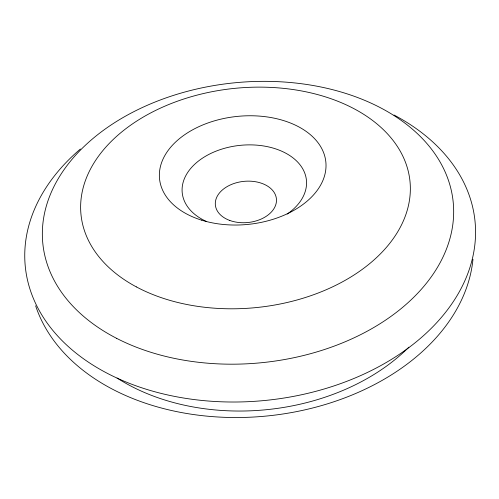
<?xml version="1.0" encoding="UTF-8"?>
<svg xmlns="http://www.w3.org/2000/svg" width="499" height="499" viewBox="0 0 499 499"><rect width="100%" height="100%" fill="white"/><g stroke="black" fill="none" stroke-linecap="round" stroke-linejoin="round"><path stroke-width="0.75" d="M394.029 115.02A226.01 157.266 -5.8 0 1 422.441 336.6A226.01 157.266 -5.8 0 1 103.33 371.2A226.01 157.266 -5.8 0 1 80.389 149.026M206.661 221.581A62.419 41.311 -5.8 0 1 196.862 162.343A62.419 41.311 -5.8 0 1 287.081 153.917A62.419 41.311 -5.8 0 1 287.181 214.059M472.965 259.33A222.354 157.341 -5.8 0 1 269.086 415.773A222.354 157.341 -5.8 0 1 35.635 305.812M408.856 347.192A196.444 140.893 -5.8 0 1 117.072 378.036M116.697 338.378A206.224 140.599 -5.8 0 0 450.74 235.497A206.224 140.599 -5.8 0 0 176.584 94.417A206.224 140.599 -5.8 0 0 116.697 338.378M201.44 220.103A83.583 54.266 -5.8 0 0 326.022 165.213A83.583 54.266 -5.8 0 0 200.604 125.885A83.583 54.266 -5.8 0 0 201.44 220.103M136.364 286.894A165.337 110.136 -5.8 0 0 407.078 210.796A165.337 110.136 -5.8 0 0 193.032 96.207A165.337 110.136 -5.8 0 0 136.364 286.894M229.783 220.458A30.682 20.677 -5.8 0 0 276.471 200.897A30.682 20.677 -5.8 0 0 231.424 184.468A30.682 20.677 -5.8 0 0 229.783 220.458"/></g></svg>
